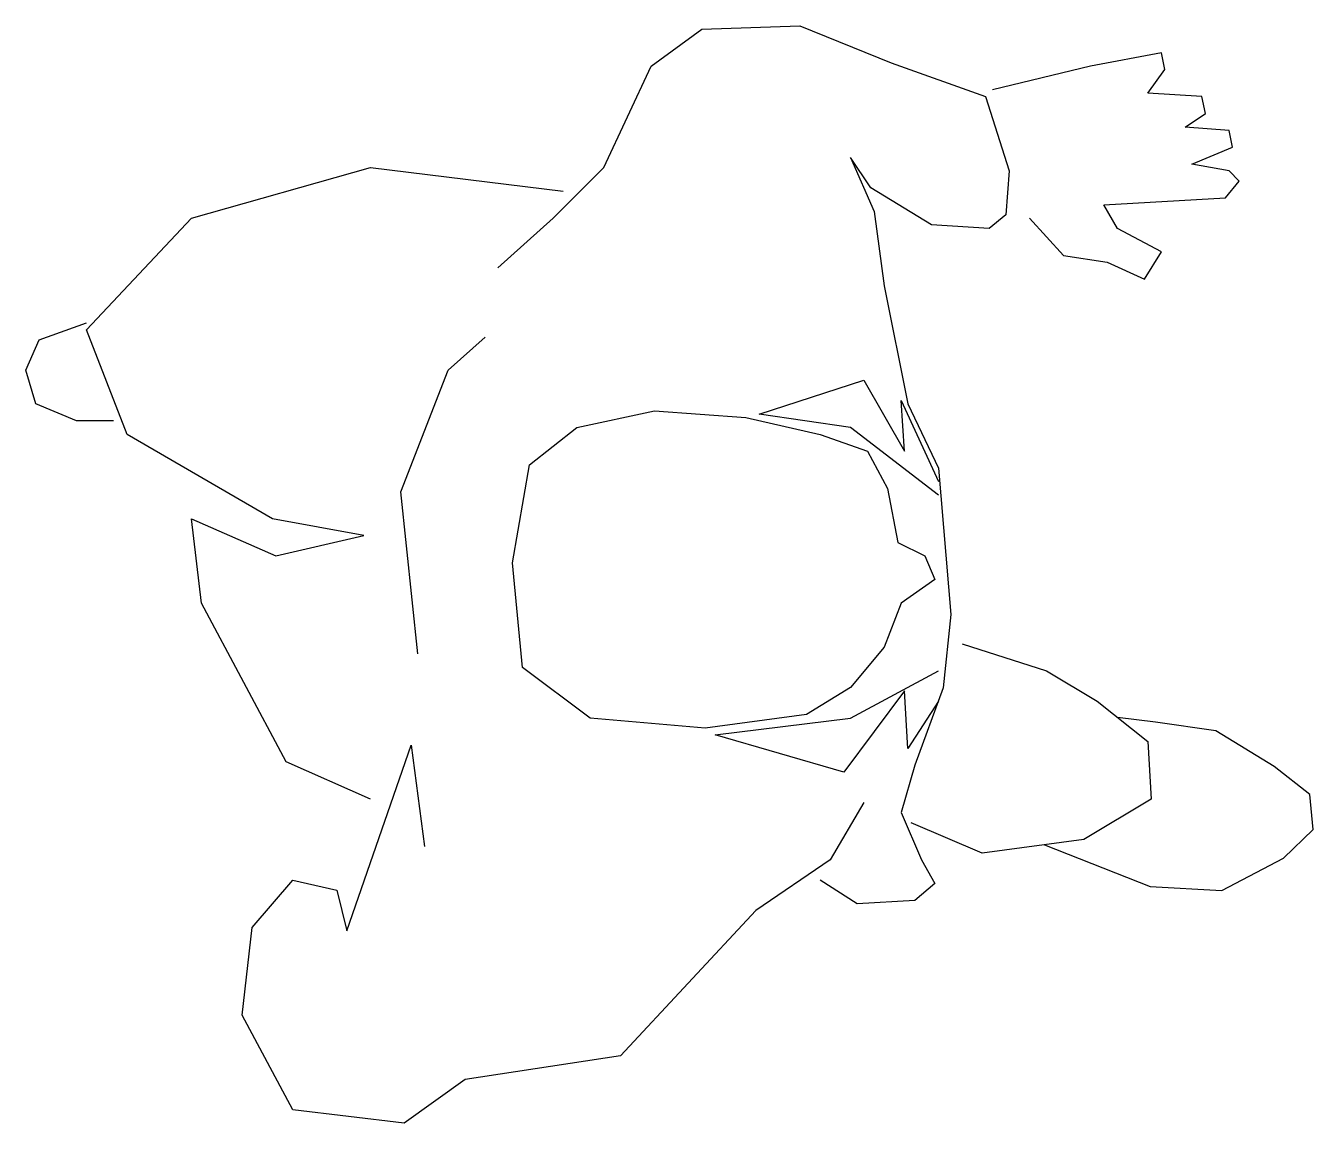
# Model space of a CAD drawing. Header units: millimetres. Extents: x -1484.943 to -1484.221, y 1864.997 to 1865.612.
import ezdxf

# ---------------------------------------------------------------- set-up
doc = ezdxf.new("R2010")
doc.units = ezdxf.units.MM
doc.header["$LTSCALE"] = 10
doc.layers.add('Humanos', color=2, linetype='Continuous')

msp = doc.modelspace()

# ---------------------------------------------------------------- linework, layer by layer
at = {"layer": 'Humanos'}
for points in [[(-1484.67806, 1865.47645), (-1484.64704, 1865.50426), (-1484.61863, 1865.53265), (-1484.59211, 1865.58943), (-1484.56369, 1865.61025), (-1484.50876, 1865.61214), (-1484.45761, 1865.59132), (-1484.40457, 1865.5724), (-1484.39131, 1865.53076), (-1484.39321, 1865.50615), (-1484.40268, 1865.49858), (-1484.43488, 1865.50048), (-1484.46898, 1865.5213), (-1484.48034, 1865.53833), (-1484.46708, 1865.50805), (-1484.4614, 1865.46641), (-1484.44814, 1865.40016), (-1484.43109, 1865.3642), (-1484.42411, 1865.28223), (-1484.4283, 1865.24099), (-1484.44435, 1865.19765), (-1484.45193, 1865.17115), (-1484.44056, 1865.14465), (-1484.43299, 1865.1314), (-1484.44435, 1865.12194), (-1484.47655, 1865.12005), (-1484.49739, 1865.1333)], [(-1484.37995, 1865.50426), (-1484.361, 1865.48344), (-1484.33638, 1865.47966), (-1484.31554, 1865.47019), (-1484.30607, 1865.48534), (-1484.33069, 1865.49858), (-1484.33827, 1865.51183), (-1484.27008, 1865.51562), (-1484.2625, 1865.52508), (-1484.26818, 1865.53076), (-1484.28902, 1865.53454), (-1484.26629, 1865.54401), (-1484.26818, 1865.55347), (-1484.29281, 1865.55536), (-1484.28144, 1865.56293), (-1484.28334, 1865.5724), (-1484.31365, 1865.57429), (-1484.30417, 1865.58754), (-1484.30607, 1865.597), (-1484.34585, 1865.58943), (-1484.40078, 1865.57618)], [(-1484.74933, 1865.17872), (-1484.79669, 1865.19954), (-1484.84405, 1865.2885), (-1484.84973, 1865.33581), (-1484.80237, 1865.31499), (-1484.75312, 1865.32635), (-1484.80427, 1865.33581), (-1484.88572, 1865.38313), (-1484.90845, 1865.4418), (-1484.84973, 1865.50426), (-1484.74933, 1865.53265), (-1484.64136, 1865.5194)], [(-1484.8933, 1865.3907), (-1484.91414, 1865.3907), (-1484.93687, 1865.40016), (-1484.94255, 1865.41909), (-1484.93497, 1865.43613), (-1484.90845, 1865.44559)], [(-1484.72281, 1865.26011), (-1484.73228, 1865.35096), (-1484.70576, 1865.41909), (-1484.68503, 1865.43769)], [(-1484.43109, 1865.34906), (-1484.48034, 1865.38692), (-1484.53149, 1865.39449), (-1484.47277, 1865.41341), (-1484.45003, 1865.37367), (-1484.45193, 1865.40206), (-1484.43109, 1865.35663)], [(-1484.41783, 1865.26578), (-1484.37047, 1865.25064), (-1484.34206, 1865.23361), (-1484.31365, 1865.2109), (-1484.31175, 1865.17872), (-1484.34964, 1865.15601), (-1484.40647, 1865.14844), (-1484.44625, 1865.16547)], [(-1484.43109, 1865.23361), (-1484.44814, 1865.20711), (-1484.45003, 1865.23929), (-1484.48413, 1865.19386), (-1484.55612, 1865.21468), (-1484.48034, 1865.22415), (-1484.43109, 1865.25064)], [(-1484.37166, 1865.15308), (-1484.31235, 1865.12972), (-1484.27223, 1865.12749), (-1484.23769, 1865.14568), (-1484.22097, 1865.16164), (-1484.22284, 1865.18132), (-1484.2429, 1865.19691), (-1484.2756, 1865.21695), (-1484.30941, 1865.22178), (-1484.33062, 1865.22446)], [(-1484.47277, 1865.17683), (-1484.49171, 1865.14465), (-1484.53338, 1865.11626), (-1484.60916, 1865.03488), (-1484.69629, 1865.02163), (-1484.73039, 1864.99702), (-1484.7929, 1865.0046), (-1484.82132, 1865.05759), (-1484.81563, 1865.1068), (-1484.7929, 1865.1333), (-1484.76828, 1865.12762), (-1484.76259, 1865.10491), (-1484.7266, 1865.209), (-1484.71902, 1865.15222)]]:
    msp.add_lwpolyline(points, dxfattribs=at)
msp.add_lwpolyline([(-1484.43299, 1865.30175), (-1484.45193, 1865.2885), (-1484.4614, 1865.26389), (-1484.48034, 1865.24118), (-1484.50497, 1865.22604), (-1484.5618, 1865.21847), (-1484.6262, 1865.22415), (-1484.66409, 1865.25254), (-1484.66977, 1865.31121), (-1484.6603, 1865.3661), (-1484.63378, 1865.38692), (-1484.59021, 1865.39638), (-1484.53907, 1865.39259), (-1484.49739, 1865.38313), (-1484.47087, 1865.37367), (-1484.45951, 1865.35285), (-1484.45382, 1865.32257), (-1484.43867, 1865.31499)], close=True, dxfattribs=at)

doc.saveas('drawing.dxf')
